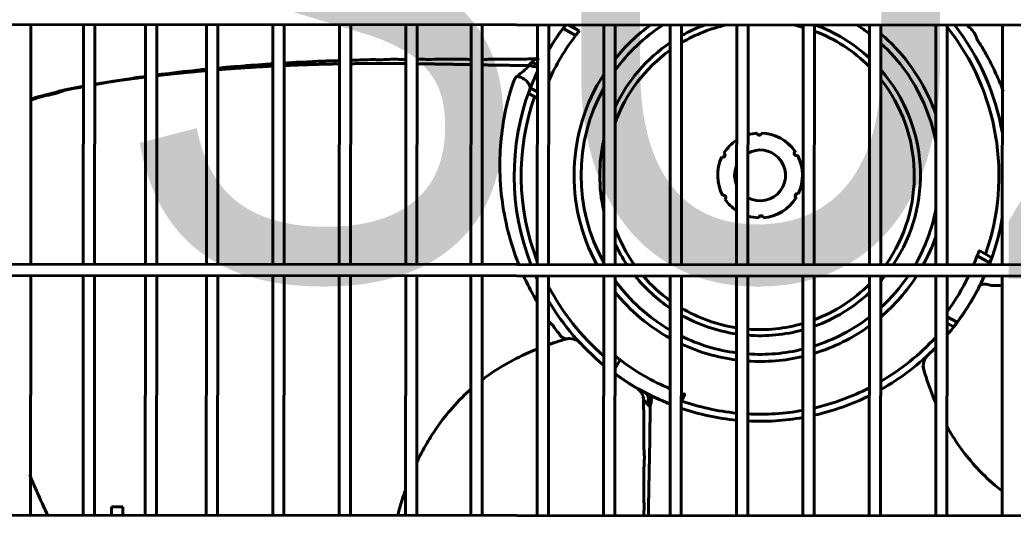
# Model space of a CAD drawing. Extents: x 58467 to 79089, y -33726 to -17391.
# Drawn here: x 72280.31 to 72315.45, y -20711.73 to -20694.13 of the extents above; entities that cross this region are included whole.
import ezdxf

# ---------------------------------------------------------------- set-up
doc = ezdxf.new("R2010")
doc.units = 0
doc.header["$LTSCALE"] = 100
doc.layers.add('+ENTE-ST-DOSEME USTU KONDDRENAJ', color=110, linetype='DOSEMEUSTUKONDENSDRENAJ_LINE', lineweight=40)
doc.layers.add('BA_text_material', color=12, linetype='Continuous')
doc.styles.add('text2', font='arial.ttf', dxfattribs={"width": 0.8})
doc.linetypes.add('DOSEMEUSTUKONDENSDRENAJ_LINE', pattern='A,300,-40,["CD",Standard,S=15,R=0,X=-35,Y=-7.5],0', length=340)

# ---------------------------------------------------------------- blocks, each defined once
blk = doc.blocks.new('4. KAT')
at = {"color": 3}
for p, q in [((54065.86, -33395.379, -3.339), (54184.223, -33395.451, -3.339)), ((54068.505, -33403.859, -3.339), (54068.51, -33395.38, -3.339)), ((54070.369, -33395.382, -3.339), (54070.364, -33403.86, -3.339)), ((54070.764, -33403.86, -3.339), (54070.769, -33395.382, -3.339)), ((54072.568, -33395.383, -3.339), (54072.563, -33403.861, -3.339)), ((54072.963, -33403.861, -3.339), (54072.968, -33395.384, -3.339)), ((54074.725, -33395.385, -3.339), (54074.72, -33403.862, -3.339)), ((54075.12, -33403.862, -3.339), (54075.125, -33395.385, -3.339)), ((54077.075, -33395.386, -3.339), (54077.069, -33403.864, -3.339)), ((54077.469, -33403.864, -3.339), (54077.475, -33395.386, -3.339)), ((54079.424, -33395.387, -3.339), (54079.419, -33403.865, -3.339)), ((54079.819, -33403.865, -3.339), (54079.824, -33395.388, -3.339)), ((54081.774, -33395.389, -3.339), (54081.769, -33403.867, -3.339)), ((54082.169, -33403.867, -3.339), (54082.174, -33395.389, -3.339)), ((54084.081, -33395.39, -3.339), (54084.075, -33403.868, -3.339)), ((54084.475, -33403.868, -3.339), (54084.48, -33395.391, -3.339)), ((54086.43, -33395.392, -3.339), (54086.425, -33403.869, -3.339)), ((54086.825, -33403.87, -3.339), (54086.83, -33395.392, -3.339)), ((54087.782, -33395.766, -3.339), (54087.339, -33395.522, -3.339)), ((54087.517, -33395.392, -3.339), (54087.906, -33395.606, -3.339)), ((54088.78, -33395.393, -3.339), (54088.775, -33403.871, -3.339)), ((54089.175, -33403.871, -3.339), (54089.18, -33395.393, -3.339)), ((54091.129, -33395.395, -3.339), (54091.124, -33403.872, -3.339)), ((54091.524, -33403.872, -3.339), (54091.529, -33395.395, -3.339)), ((54093.479, -33395.396, -3.339), (54093.474, -33403.874, -3.339)), ((54093.874, -33403.874, -3.339), (54093.879, -33395.396, -3.339)), ((54095.829, -33395.397, -3.339), (54095.824, -33403.875, -3.339)), ((54096.223, -33403.875, -3.339), (54096.229, -33395.398, -3.339)), ((54098.178, -33395.399, -3.339), (54098.173, -33403.877, -3.339)), ((54098.573, -33403.877, -3.339), (54098.578, -33395.399, -3.339)), ((54100.528, -33395.4, -3.339), (54100.523, -33403.878, -3.339)), ((54100.923, -33403.878, -3.339), (54100.928, -33395.401, -3.339)), ((54102.878, -33395.402, -3.339), (54102.872, -33403.879, -3.339)), ((54086.184, -33397.626, -3.339), (54086.429, -33397.76, -3.339)), ((54086.429, -33397.988, -3.339), (54086.114, -33397.815, -3.339)), ((54084.483, -33398.714, -3.339), (54084.478, -33398.713, -3.339)), ((54084.483, -33398.714, -3.339), (54084.478, -33398.713, -3.339)), ((54102.427, -33403.812, -3.339), (54101.984, -33403.569, -3.339)), ((54102.052, -33403.378, -3.339), (54102.497, -33403.622, -3.339)), ((54184.218, -33403.929, -3.339), (54065.855, -33403.857, -3.339)), ((54065.855, -33404.257, -3.339), (54184.217, -33404.329, -3.339)), ((54068.499, -33412.737, -3.339), (54068.504, -33404.258, -3.339)), ((54070.364, -33404.26, -3.339), (54070.358, -33412.738, -3.339)), ((54070.758, -33412.739, -3.339), (54070.763, -33404.26, -3.339)), ((54072.563, -33404.261, -3.339), (54072.558, -33412.74, -3.339)), ((54072.958, -33412.74, -3.339), (54072.963, -33404.261, -3.339)), ((54074.72, -33404.262, -3.339), (54074.714, -33412.741, -3.339)), ((54075.114, -33412.741, -3.339), (54075.12, -33404.262, -3.339)), ((54077.069, -33404.264, -3.339), (54077.064, -33412.742, -3.339)), ((54077.464, -33412.743, -3.339), (54077.469, -33404.264, -3.339)), ((54079.419, -33404.265, -3.339), (54079.414, -33412.744, -3.339)), ((54079.814, -33412.744, -3.339), (54079.819, -33404.265, -3.339)), ((54081.769, -33404.267, -3.339), (54081.763, -33412.745, -3.339)), ((54082.163, -33412.745, -3.339), (54082.168, -33404.267, -3.339)), ((54084.075, -33404.268, -3.339), (54084.07, -33412.747, -3.339)), ((54084.47, -33412.747, -3.339), (54084.475, -33404.268, -3.339)), ((54086.425, -33404.269, -3.339), (54086.42, -33412.748, -3.339)), ((54086.82, -33412.748, -3.339), (54086.825, -33404.27, -3.339)), ((54088.774, -33404.271, -3.339), (54088.769, -33412.749, -3.339)), ((54089.169, -33412.75, -3.339), (54089.174, -33404.271, -3.339)), ((54091.124, -33404.272, -3.339), (54091.119, -33412.751, -3.339)), ((54091.519, -33412.751, -3.339), (54091.524, -33404.272, -3.339)), ((54093.474, -33404.274, -3.339), (54093.469, -33412.752, -3.339)), ((54093.868, -33412.752, -3.339), (54093.874, -33404.274, -3.339)), ((54095.823, -33404.275, -3.339), (54095.818, -33412.754, -3.339)), ((54096.218, -33412.754, -3.339), (54096.223, -33404.275, -3.339)), ((54098.173, -33404.277, -3.339), (54098.168, -33412.755, -3.339)), ((54098.568, -33412.755, -3.339), (54098.573, -33404.277, -3.339)), ((54100.523, -33404.278, -3.339), (54100.517, -33412.757, -3.339)), ((54100.917, -33412.757, -3.339), (54100.923, -33404.278, -3.339)), ((54102.872, -33404.279, -3.339), (54102.867, -33412.758, -3.339)), ((54100.922, -33405.723, -3.339), (54101.272, -33405.915, -3.339)), ((54101.149, -33406.076, -3.339), (54100.922, -33405.951, -3.339)), ((54087.935, -33406.642, -3.339), (54087.924, -33406.63, -3.339)), ((54089.173, -33407.154, -3.339), (54089.193, -33407.118, -3.339)), ((54100.237, -33407.082, -3.339), (54100.217, -33407.1, -3.339)), ((54089.352, -33407.242, -3.339), (54089.172, -33407.57, -3.339)), ((54091.646, -33408.466, -3.339), (54091.521, -33408.693, -3.339)), ((54071.358, -33412.439, -3.339), (54071.358, -33412.739, -3.339)), ((54071.758, -33412.74, -3.339), (54071.758, -33412.44, -3.339)), ((54184.212, -33412.808, -3.339), (54065.849, -33412.736, -3.339))]:
    blk.add_line(p, q, dxfattribs=at)
at = {"color": 3, "extrusion": (0, 0, -1)}
for centre, radius, start, end in [((-54094.305, -33400.719, 3.339), 8.699, 30.7488, 37.7632), ((-54094.305, -33400.719, 3.339), 6.582, 38.8361, 53.9955), ((-54094.305, -33400.719, 3.339), 5.671, 60.6836, 69.8355), ((-54094.305, -33400.719, 3.339), 5.671, 110.2174, 133.0549), ((-54094.305, -33400.719, 3.339), 8.699, 142.3068, 170.1291), ((-54094.305, -33400.719, 3.339), 8.191, 24.1036, 37.2082), ((-54094.305, -33400.719, 3.339), 6.582, 130.4674, 135.0349), ((-54094.305, -33400.719, 3.339), 5.671, 25.2911, 55.9305), ((-54094.305, -33400.719, 3.339), 6.582, 135.0349, 160.9155), ((-54094.305, -33400.719, 3.339), 5.671, 138.8655, 213.8411), ((-54094.305, -33400.719, 3.339), 6.582, 331.3811, 32.8905), ((-54094.305, -33400.719, 3.339), 8.699, 338.763, 20.4706), ((-54094.305, -33400.719, 3.339), 5.671, 347.1649, 12.8937), ((-54094.305, -33400.719, 3.339), 1.5, 31.5485, 56.4533), ((-54094.305, -33400.719, 3.339), 1.5, 31.65, 56.4538), ((-54094.305, -33400.719, 3.339), 1.5, 73.3885, 85.9198), ((-54094.305, -33400.719, 3.339), 1.5, 73.3885, 85.82), ((-54094.274, -33399.219, 3.339), 0.075, 180.2174, 357.3523), ((-54094.305, -33400.719, 3.339), 1.5, 91.5498, 145.82), ((-54094.305, -33400.719, 3.339), 1.5, 91.65, 145.9198), ((-54094.305, -33400.719, 3.339), 1.5, 331.5498, 25.8212), ((-54094.305, -33400.719, 3.339), 1.5, 331.65, 25.9198), ((-54092.991, -33399.997, 3.339), 0.075, 120.2174, 297.3523), ((-54095.588, -33399.942, 3.339), 0.075, 240.2174, 57.3523), ((-54094.305, -33400.719, 3.339), 1.5, 151.5498, 205.82), ((-54094.305, -33400.719, 3.339), 1.5, 151.65, 205.9198), ((-54093.023, -33401.496, 3.339), 0.075, 60.2174, 237.3523), ((-54094.305, -33400.719, 3.339), 1.5, 303.6166, 325.9198), ((-54094.305, -33400.719, 3.339), 1.5, 303.6167, 325.82), ((-54094.305, -33400.719, 3.339), 1.5, 211.65, 265.9198), ((-54094.305, -33400.719, 3.339), 1.5, 211.5498, 265.82), ((-54095.62, -33401.441, 3.339), 0.075, 300.2174, 117.3523), ((-54094.305, -33400.719, 3.339), 1.5, 271.65, 286.6819), ((-54094.305, -33400.719, 3.339), 1.5, 271.5498, 286.6818), ((-54094.337, -33402.218, 3.339), 0.075, 0.2174, 177.3523), ((-54094.305, -33400.719, 3.339), 8.699, 189.9399, 200.4706), ((-54094.305, -33400.719, 3.339), 6.582, 199.143, 208.683), ((-54094.305, -33400.719, 3.339), 5.671, 326.223, 334.7674), ((-54094.305, -33400.719, 3.339), 8.191, 200.3616, 202.6972), ((-54094.305, -33400.719, 3.339), 8.699, 334.9544, 335.9075), ((-54094.305, -33400.719, 3.339), 5.671, 304.128, 321.2055), ((-54094.305, -33400.719, 3.339), 6.582, 212.7274, 229.5912), ((-54094.305, -33400.719, 3.339), 5.671, 218.8586, 221.193), ((-54094.305, -33400.719, 3.339), 8.191, 205.7646, 216.119), ((-54094.305, -33400.719, 3.339), 6.582, 298.9136, 321.2224), ((-54094.305, -33400.719, 3.339), 5.671, 227.0036, 250.2461), ((-54094.305, -33400.719, 3.339), 8.699, 207.7046, 220.4867), ((-54094.305, -33400.719, 3.339), 8.699, 309.5, 329.3225), ((-54094.305, -33400.719, 3.339), 5.671, 278.4443, 299.3749), ((-54094.305, -33400.719, 3.339), 6.582, 234.0236, 253.0699), ((-54094.305, -33400.719, 3.339), 5.671, 254.4874, 274.3774), ((-54094.305, -33400.719, 3.339), 6.582, 277.2743, 295.0099), ((-54094.305, -33400.719, 3.339), 8.699, 224.3935, 240.6403), ((-54094.305, -33400.719, 3.339), 6.582, 256.6811, 273.7755), ((-54094.305, -33400.719, 3.339), 8.191, 292.8743, 307.2082), ((-54094.305, -33400.719, 3.339), 8.699, 297.7046, 306.1661), ((-54094.305, -33400.719, 3.339), 8.699, 243.6211, 257.2827), ((-54094.305, -33400.719, 3.339), 8.699, 275.5067, 288.6678), ((-54094.305, -33400.719, 3.339), 8.699, 259.97, 272.8647)]:
    blk.add_arc(centre, radius, start, end, dxfattribs=at)
at = {"color": 3}
for radius, start, end in [(8.691, 143.28, 149.3367), (8.449, 140.9126, 141.6783), (6.332, 122.7589, 144.0551), (5.455, 102.5933, 120.5933), (5.455, 73.782, 77.3314), (5.455, 44.9651, 69.3551), (6.332, 52.2945, 57.1658), (8.449, 340.7519, 38.3852), (5.455, 125.6107, 160.0582), (6.332, 44.9651, 47.5639), (6.332, 10.7989, 44.9651), (8.691, 154.9918, 159.1503), (5.455, 324.6176, 38.4514), (6.332, 150.7882, 209.142), (8.449, 160.7519, 201.1356), (0.9, 44.9651, 118.4781), (0.9, 241.4519, 44.9651), (0.9, 157.167, 202.7632), (6.332, 330.0739, 349.1314), (5.455, 199.872, 215.3182), (5.455, 220.6507, 234.3195), (6.332, 312.3664, 325.8045), (8.691, 323.28, 335.8148), (8.449, 207.6919, 229.0906), (6.332, 215.8751, 239.832), (5.455, 290.5751, 315.1564), (5.455, 239.337, 261.2182), (6.332, 287.6164, 307.6357), (5.455, 265.4482, 286.1482), (6.332, 243.9326, 262.4389), (8.449, 300.3195, 317.3673), (6.332, 266.0782, 283.8589), (8.691, 233.7985, 248.508), (8.449, 283.101, 297.2242), (8.449, 250.7519, 264.331), (8.449, 267.0506, 280.3304)]:
    blk.add_arc((54094.305, -33400.719, -3.339), radius, start, end, dxfattribs=at)
at = {"color": 3, "extrusion": (-5.02823e-06, 5.39341e-06, 1)}
blk.add_arc((54087.578, -33406.992, -3.793), 0.5, 43.0528, 106.4328, dxfattribs=at)
at = {"color": 3, "extrusion": (-5.90122e-06, -5.50166e-06, 1)}
blk.add_arc((54100.579, -33407.446, -3.476), 0.5, 133.0528, 196.4386, dxfattribs=at)
at = {"color": 3}
for centre, major_axis, ratio, start_param, end_param in [((54086.161, -33396.442, -3.339), (-0.443, 0.232), 0.512974, 1.938544, 2.458256), ((54085.688, -33397.502, -3.339), (0.468, -0.175), 0.588101, 0, 1.726902), ((54102.923, -33403.936, -3.339), (-0.468, 0.175), 0.588101, 0, 0.392495), ((54090.029, -33408.863, -3.339), (-0.232, -0.443), 0.512974, 1.938544, 3.141593)]:
    blk.add_ellipse(centre, major_axis=major_axis, ratio=ratio, start_param=start_param, end_param=end_param, dxfattribs=at)
for points, knots in [([(54087.339, -33395.522, -3.339), (54087.353, -33395.504, -3.339), (54087.367, -33395.486, -3.339), (54087.393, -33395.451, -3.339), (54087.405, -33395.435, -3.339), (54087.425, -33395.41, -3.339), (54087.433, -33395.399, -3.339), (54087.439, -33395.391, -3.339)], [0, 0, 0, 0, 0.355398, 0.355398, 0.710856, 0.710856, 1, 1, 1, 1]), ([(54087.907, -33395.606, -3.339), (54087.906, -33395.606, -3.339), (54087.904, -33395.609, -3.339), (54087.895, -33395.621, -3.339), (54087.888, -33395.629, -3.339), (54087.871, -33395.651, -3.339), (54087.86, -33395.664, -3.339), (54087.837, -33395.694, -3.339), (54087.824, -33395.711, -3.339), (54087.801, -33395.741, -3.339), (54087.792, -33395.753, -3.339), (54087.782, -33395.766, -3.339)], [0, 0, 0, 0, 0.211356, 0.211356, 0.422617, 0.422617, 0.635365, 0.635365, 0.851032, 0.851032, 1, 1, 1, 1]), ([(54101.631, -33395.407, -3.339), (54101.651, -33395.432, -3.339), (54101.676, -33395.454, -3.339), (54101.761, -33395.525, -3.339), (54101.814, -33395.58, -3.339), (54101.899, -33395.703, -3.339), (54101.931, -33395.771, -3.339), (54101.983, -33395.902, -3.339), (54102.014, -33395.959, -3.339), (54102.083, -33396.069, -3.339), (54102.122, -33396.123, -3.339), (54102.225, -33396.294, -3.339), (54102.288, -33396.408, -3.339), (54102.475, -33396.749, -3.339), (54102.587, -33396.98, -3.339), (54102.768, -33397.386, -3.339), (54102.84, -33397.563, -3.339), (54102.906, -33397.74, -3.339)], [0, 0, 0, 0, 0.035525, 0.035525, 0.109228, 0.109228, 0.18293, 0.18293, 0.256633, 0.256633, 0.330336, 0.330336, 0.477742, 0.477742, 0.772553, 0.772553, 1, 1, 1, 1]), ([(54079.423, -33396.655, -3.339), (54079.411, -33396.656, -3.339), (54079.303, -33396.664, -3.339), (54079.137, -33396.668, -3.339), (54078.916, -33396.67, -3.339), (54078.677, -33396.679, -3.339), (54078.424, -33396.699, -3.339), (54078.209, -33396.71, -3.339), (54078.037, -33396.712, -3.339), (54077.879, -33396.716, -3.339), (54077.695, -33396.736, -3.339), (54077.548, -33396.743, -3.339), (54077.474, -33396.746, -3.339)], [0, 0, 0, 0, 0.018343, 0.157453, 0.238031, 0.324289, 0.506652, 0.672833, 0.73751, 0.790122, 0.895489, 1, 1, 1, 1]), ([(54081.768, -33396.611, -3.339), (54081.745, -33396.611, -3.339), (54081.62, -33396.614, -3.339), (54081.484, -33396.612, -3.339), (54081.322, -33396.609, -3.339), (54081.239, -33396.61, -3.339), (54081.086, -33396.619, -3.339), (54080.908, -33396.627, -3.339), (54080.69, -33396.623, -3.339), (54080.438, -33396.621, -3.339), (54080.151, -33396.636, -3.339), (54079.949, -33396.644, -3.339), (54079.836, -33396.645, -3.339), (54079.825, -33396.645, -3.339)], [0, 0, 0, 0, 0.038603, 0.211293, 0.242009, 0.269654, 0.324997, 0.458672, 0.537504, 0.623223, 0.806489, 0.981461, 1, 1, 1, 1]), ([(54084.08, -33396.615, -3.339), (54083.991, -33396.611, -3.339), (54083.706, -33396.6, -3.339), (54083.402, -33396.61, -3.339), (54083.156, -33396.605, -3.339), (54083.03, -33396.602, -3.339), (54082.848, -33396.604, -3.339), (54082.652, -33396.621, -3.339), (54082.385, -33396.608, -3.339), (54082.238, -33396.604, -3.339), (54082.172, -33396.604, -3.339)], [0, 0, 0, 0, 0.131646, 0.410876, 0.520141, 0.562705, 0.601468, 0.78581, 0.899724, 1, 1, 1, 1]), ([(54086.487, -33396.588, -3.339), (54086.291, -33396.594, -3.339), (54085.895, -33396.605, -3.339), (54085.473, -33396.608, -3.339), (54085.187, -33396.609, -3.339), (54085.065, -33396.608, -3.339), (54084.933, -33396.61, -3.339), (54084.825, -33396.607, -3.339), (54084.724, -33396.608, -3.339), (54084.608, -33396.613, -3.339), (54084.53, -33396.618, -3.339), (54084.478, -33396.621, -3.339)], [0, 0, 0, 0, 0.286213, 0.579725, 0.615099, 0.700692, 0.766378, 0.829652, 0.869632, 0.911891, 1, 1, 1, 1]), ([(54086.209, -33396.738, -3.339), (54086.261, -33396.691, -3.339), (54086.312, -33396.647, -3.339), (54086.368, -33396.604, -3.339), (54086.378, -33396.594, -3.339), (54086.375, -33396.592, -3.339)], [0, 0, 0, 0, 0.677972, 0.677972, 1, 1, 1, 1]), ([(54074.726, -33397.01, -3.339), (54074.709, -33397.012, -3.339), (54074.63, -33397.019, -3.339), (54074.519, -33397.028, -3.339), (54074.362, -33397.042, -3.339), (54074.22, -33397.056, -3.339), (54074.062, -33397.071, -3.339), (54073.918, -33397.085, -3.339), (54073.776, -33397.099, -3.339), (54073.621, -33397.115, -3.339), (54073.482, -33397.13, -3.339), (54073.33, -33397.146, -3.339), (54073.193, -33397.162, -3.339), (54073.062, -33397.176, -3.339), (54072.992, -33397.185, -3.339), (54072.967, -33397.187, -3.339)], [0, 0, 0, 0, 0.028017, 0.134196, 0.187285, 0.293464, 0.373098, 0.452732, 0.532366, 0.612, 0.718179, 0.771268, 0.877447, 0.957081, 1, 1, 1, 1]), ([(54074.726, -33396.961, -3.339), (54074.71, -33396.962, -3.339), (54074.658, -33396.966, -3.339), (54074.515, -33396.979, -3.339), (54074.298, -33397.015, -3.339), (54074.042, -33397.034, -3.339), (54073.815, -33397.057, -3.339), (54073.586, -33397.087, -3.339), (54073.357, -33397.12, -3.339), (54073.14, -33397.141, -3.339), (54072.999, -33397.158, -3.339), (54072.968, -33397.162, -3.339)], [0, 0, 0, 0, 0.026625, 0.086224, 0.216151, 0.379674, 0.473035, 0.573734, 0.780901, 0.950937, 1, 1, 1, 1]), ([(54077.074, -33396.766, -3.339), (54077.073, -33396.766, -3.339), (54076.957, -33396.775, -3.339), (54076.759, -33396.795, -3.339), (54076.546, -33396.81, -3.339), (54076.372, -33396.817, -3.339), (54076.209, -33396.825, -3.339), (54075.998, -33396.853, -3.339), (54075.766, -33396.868, -3.339), (54075.548, -33396.881, -3.339), (54075.338, -33396.901, -3.339), (54075.204, -33396.917, -3.339), (54075.121, -33396.927, -3.339)], [0, 0, 0, 0, 0.001003, 0.175577, 0.336729, 0.400183, 0.452324, 0.558124, 0.692378, 0.769859, 0.852982, 1, 1, 1, 1]), ([(54077.063, -33396.852, -3.339), (54077.04, -33396.853, -3.339), (54076.951, -33396.858, -3.339), (54076.831, -33396.864, -3.339), (54076.669, -33396.873, -3.339), (54076.524, -33396.881, -3.339), (54076.362, -33396.891, -3.339), (54076.202, -33396.901, -3.339), (54076.056, -33396.91, -3.339), (54075.894, -33396.921, -3.339), (54075.747, -33396.931, -3.339), (54075.583, -33396.942, -3.339), (54075.436, -33396.953, -3.339), (54075.292, -33396.964, -3.339), (54075.19, -33396.972, -3.339), (54075.136, -33396.976, -3.339), (54075.13, -33396.977, -3.339)], [0, 0, 0, 0, 0.035053, 0.135553, 0.185802, 0.286301, 0.361675, 0.43705, 0.537549, 0.587798, 0.688297, 0.763672, 0.839046, 0.91442, 0.989795, 1, 1, 1, 1]), ([(54079.421, -33396.773, -3.339), (54079.375, -33396.773, -3.339), (54079.296, -33396.775, -3.339), (54079.15, -33396.778, -3.339), (54079.015, -33396.781, -3.339), (54078.845, -33396.785, -3.339), (54078.694, -33396.789, -3.339), (54078.528, -33396.794, -3.339), (54078.381, -33396.798, -3.339), (54078.233, -33396.803, -3.339), (54078.07, -33396.809, -3.339), (54077.922, -33396.814, -3.339), (54077.758, -33396.821, -3.339), (54077.62, -33396.826, -3.339), (54077.514, -33396.831, -3.339), (54077.474, -33396.833, -3.339)], [0, 0, 0, 0, 0.070528, 0.121604, 0.223755, 0.274831, 0.376982, 0.453596, 0.530209, 0.606823, 0.683436, 0.785588, 0.836663, 0.938815, 1, 1, 1, 1]), ([(54081.776, -33396.763, -3.339), (54081.769, -33396.763, -3.339), (54081.73, -33396.763, -3.339), (54081.643, -33396.762, -3.339), (54081.513, -33396.761, -3.339), (54081.367, -33396.76, -3.339), (54081.221, -33396.76, -3.339), (54081.074, -33396.759, -3.339), (54080.926, -33396.759, -3.339), (54080.793, -33396.76, -3.339), (54080.641, -33396.76, -3.339), (54080.506, -33396.76, -3.339), (54080.338, -33396.761, -3.339), (54080.205, -33396.762, -3.339), (54080.041, -33396.764, -3.339), (54079.925, -33396.765, -3.339), (54079.843, -33396.766, -3.339), (54079.826, -33396.766, -3.339)], [0, 0, 0, 0, 0.010487, 0.061193, 0.137252, 0.213312, 0.289371, 0.365431, 0.44149, 0.517549, 0.568256, 0.669668, 0.720374, 0.821787, 0.872493, 0.973906, 1, 1, 1, 1]), ([(54084.081, -33396.801, -3.339), (54084.056, -33396.8, -3.339), (54083.984, -33396.799, -3.339), (54083.879, -33396.797, -3.339), (54083.754, -33396.794, -3.339), (54083.628, -33396.792, -3.339), (54083.503, -33396.789, -3.339), (54083.378, -33396.787, -3.339), (54083.254, -33396.785, -3.339), (54083.128, -33396.782, -3.339), (54083.004, -33396.78, -3.339), (54082.878, -33396.778, -3.339), (54082.751, -33396.776, -3.339), (54082.608, -33396.773, -3.339), (54082.479, -33396.771, -3.339), (54082.331, -33396.769, -3.339), (54082.239, -33396.768, -3.339), (54082.181, -33396.767, -3.339), (54082.172, -33396.767, -3.339)], [0, 0, 0, 0, 0.040051, 0.114821, 0.164667, 0.239437, 0.314206, 0.364053, 0.438822, 0.513592, 0.563438, 0.638207, 0.712977, 0.762823, 0.862516, 0.912362, 0.987132, 1, 1, 1, 1]), ([(54086.12, -33396.825, -3.339), (54086.104, -33396.825, -3.339), (54086.063, -33396.825, -3.339), (54085.978, -33396.826, -3.339), (54085.886, -33396.826, -3.339), (54085.792, -33396.825, -3.339), (54085.709, -33396.826, -3.339), (54085.627, -33396.825, -3.339), (54085.531, -33396.824, -3.339), (54085.431, -33396.824, -3.339), (54085.32, -33396.822, -3.339), (54085.221, -33396.821, -3.339), (54085.114, -33396.82, -3.339), (54085.015, -33396.818, -3.339), (54084.914, -33396.816, -3.339), (54084.798, -33396.815, -3.339), (54084.696, -33396.813, -3.339), (54084.585, -33396.811, -3.339), (54084.516, -33396.809, -3.339), (54084.476, -33396.809, -3.339)], [0, 0, 0, 0, 0.032149, 0.083522, 0.160582, 0.211955, 0.263329, 0.314702, 0.366075, 0.443135, 0.494509, 0.571569, 0.622942, 0.674316, 0.751376, 0.802749, 0.879809, 0.931182, 1, 1, 1, 1]), ([(54085.716, -33397.203, -3.339), (54085.778, -33397.144, -3.339), (54085.862, -33397.094, -3.339), (54086.008, -33396.969, -3.339), (54086.068, -33396.893, -3.339), (54086.133, -33396.827, -3.339)], [0, 0, 0, 0, 0.5, 0.5, 1, 1, 1, 1]), ([(54086.12, -33396.825, -3.339), (54086.12, -33396.825, -3.339), (54086.12, -33396.825, -3.339), (54086.149, -33396.794, -3.339), (54086.179, -33396.765, -3.339), (54086.209, -33396.738, -3.339)], [0, 0, 0, 0, 0.000046, 0.000046, 1, 1, 1, 1]), ([(54086.133, -33396.827, -3.339), (54086.224, -33396.856, -3.339), (54086.31, -33396.872, -3.339), (54086.398, -33396.872, -3.339), (54086.416, -33396.871, -3.339), (54086.432, -33396.869, -3.339)], [0, 0, 0, 0, 0.78393, 0.78393, 1, 1, 1, 1]), ([(54072.568, -33397.223, -3.339), (54072.555, -33397.225, -3.339), (54072.485, -33397.234, -3.339), (54072.351, -33397.248, -3.339), (54072.101, -33397.28, -3.339), (54071.837, -33397.327, -3.339), (54071.614, -33397.361, -3.339), (54071.429, -33397.387, -3.339), (54071.261, -33397.413, -3.339), (54071.059, -33397.461, -3.339), (54070.883, -33397.489, -3.339), (54070.779, -33397.505, -3.339), (54070.768, -33397.506, -3.339)], [0, 0, 0, 0, 0.0204, 0.107202, 0.200873, 0.403072, 0.589254, 0.661717, 0.721758, 0.842147, 0.982778, 1, 1, 1, 1]), ([(54072.569, -33397.235, -3.339), (54072.529, -33397.24, -3.339), (54072.444, -33397.251, -3.339), (54072.313, -33397.268, -3.339), (54072.176, -33397.286, -3.339), (54072.041, -33397.304, -3.339), (54071.893, -33397.324, -3.339), (54071.761, -33397.343, -3.339), (54071.616, -33397.363, -3.339), (54071.5, -33397.38, -3.339), (54071.355, -33397.402, -3.339), (54071.225, -33397.422, -3.339), (54071.082, -33397.445, -3.339), (54070.953, -33397.465, -3.339), (54070.848, -33397.482, -3.339), (54070.787, -33397.493, -3.339), (54070.768, -33397.496, -3.339)], [0, 0, 0, 0, 0.063846, 0.137211, 0.210576, 0.283941, 0.357305, 0.455125, 0.504035, 0.601855, 0.650765, 0.748585, 0.821949, 0.895314, 0.968679, 1, 1, 1, 1]), ([(54085.771, -33403.869, -3.339), (54085.455, -33403.071, -3.339), (54085.264, -33402.278, -3.339), (54085.063, -33400.661, -3.339), (54085.087, -33399.85, -3.339), (54085.229, -33398.762, -3.339), (54085.294, -33398.422, -3.339), (54085.414, -33397.946, -3.339), (54085.457, -33397.794, -3.339), (54085.525, -33397.575, -3.339), (54085.551, -33397.502, -3.339), (54085.581, -33397.399, -3.339), (54085.594, -33397.367, -3.339), (54085.638, -33397.292, -3.339), (54085.669, -33397.248, -3.339), (54085.716, -33397.203, -3.339)], [0, 0, 0, 0, 0.302954, 0.302954, 0.651477, 0.651477, 0.825738, 0.825738, 0.912869, 0.912869, 0.956435, 0.956435, 0.978217, 0.978217, 1, 1, 1, 1]), ([(54086.429, -33397.042, -3.339), (54086.408, -33397.088, -3.339), (54086.387, -33397.134, -3.339), (54086.328, -33397.267, -3.339), (54086.29, -33397.353, -3.339), (54086.219, -33397.518, -3.339), (54086.186, -33397.598, -3.339), (54086.156, -33397.677, -3.339)], [0, 0, 0, 0, 0.218967, 0.218967, 0.624953, 0.624953, 1, 1, 1, 1]), ([(54070.361, -33397.567, -3.339), (54070.358, -33397.568, -3.339), (54070.3, -33397.578, -3.339), (54070.215, -33397.594, -3.339), (54070.078, -33397.62, -3.339), (54069.969, -33397.641, -3.339), (54069.834, -33397.668, -3.339), (54069.726, -33397.69, -3.339), (54069.606, -33397.716, -3.339), (54069.499, -33397.739, -3.339), (54069.471, -33397.765, -3.339), (54069.352, -33397.793, -3.339), (54069.247, -33397.818, -3.339), (54069.142, -33397.843, -3.339), (54069.038, -33397.87, -3.339), (54068.935, -33397.897, -3.339), (54068.833, -33397.924, -3.339), (54068.733, -33397.952, -3.339), (54068.634, -33397.98, -3.339), (54068.561, -33398.002, -3.339), (54068.522, -33398.014, -3.339), (54068.508, -33398.018, -3.339)], [0, 0, 0, 0, 0.003473, 0.084564, 0.125109, 0.2062, 0.246746, 0.327836, 0.368382, 0.4292, 0.490018, 0.550836, 0.611654, 0.6522, 0.713018, 0.773836, 0.814381, 0.875199, 0.936017, 0.976563, 1, 1, 1, 1]), ([(54070.363, -33397.577, -3.339), (54070.319, -33397.586, -3.339), (54070.125, -33397.627, -3.339), (54069.93, -33397.663, -3.339), (54069.58, -33397.74, -3.339), (54069.466, -33397.804, -3.339), (54069.229, -33397.855, -3.339), (54069.049, -33397.894, -3.339), (54068.867, -33397.941, -3.339), (54068.72, -33397.984, -3.339), (54068.625, -33398.012, -3.339), (54068.563, -33398.031, -3.339), (54068.529, -33398.042, -3.339), (54068.51, -33398.048, -3.339)], [0, 0, 0, 0, 0.069935, 0.324368, 0.375737, 0.555953, 0.632284, 0.714834, 0.803633, 0.897292, 0.950384, 0.973119, 1, 1, 1, 1]), ([(54086.114, -33397.815, -3.339), (54086.114, -33397.815, -3.339), (54086.115, -33397.812, -3.339), (54086.12, -33397.798, -3.339), (54086.124, -33397.787, -3.339), (54086.133, -33397.761, -3.339), (54086.139, -33397.745, -3.339), (54086.152, -33397.71, -3.339), (54086.159, -33397.69, -3.339), (54086.172, -33397.655, -3.339), (54086.178, -33397.64, -3.339), (54086.184, -33397.626, -3.339)], [0, 0, 0, 0, 0.211758, 0.211758, 0.423432, 0.423432, 0.636431, 0.636431, 0.852021, 0.852021, 1, 1, 1, 1]), ([(54092.954, -33400.065, -3.339), (54092.97, -33400.074, -3.339), (54093.014, -33400.079, -3.339), (54093.054, -33400.045, -3.339), (54093.066, -33400.008, -3.339), (54093.064, -33399.978, -3.339), (54093.049, -33399.951, -3.339), (54093.034, -33399.938, -3.339), (54093.026, -33399.933, -3.339)], [0, 0, 0, 0, 0.25, 0.5, 0.625, 0.75, 0.875, 1, 1, 1, 1]), ([(54093.063, -33401.562, -3.339), (54093.079, -33401.553, -3.339), (54093.105, -33401.517, -3.339), (54093.096, -33401.466, -3.339), (54093.07, -33401.437, -3.339), (54093.043, -33401.424, -3.339), (54093.012, -33401.423, -3.339), (54092.993, -33401.429, -3.339), (54092.985, -33401.434, -3.339)], [0, 0, 0, 0, 0.25, 0.5, 0.625, 0.75, 0.875, 1, 1, 1, 1]), ([(54094.415, -33402.217, -3.339), (54094.414, -33402.198, -3.339), (54094.396, -33402.157, -3.339), (54094.348, -33402.139, -3.339), (54094.309, -33402.148, -3.339), (54094.285, -33402.165, -3.339), (54094.268, -33402.191, -3.339), (54094.265, -33402.211, -3.339), (54094.265, -33402.22, -3.339)], [0, 0, 0, 0, 0.25, 0.5, 0.625, 0.75, 0.875, 1, 1, 1, 1]), ([(54101.984, -33403.569, -3.339), (54101.992, -33403.547, -3.339), (54102, -33403.526, -3.339), (54102.015, -33403.485, -3.339), (54102.022, -33403.466, -3.339), (54102.034, -33403.432, -3.339), (54102.039, -33403.417, -3.339), (54102.047, -33403.395, -3.339), (54102.049, -33403.387, -3.339), (54102.052, -33403.379, -3.339), (54102.052, -33403.378, -3.339), (54102.052, -33403.378, -3.339)], [0, 0, 0, 0, 0.21816, 0.21816, 0.436362, 0.436362, 0.653817, 0.653817, 0.868707, 0.868707, 1, 1, 1, 1]), ([(54102.497, -33403.622, -3.339), (54102.497, -33403.622, -3.339), (54102.496, -33403.626, -3.339), (54102.491, -33403.64, -3.339), (54102.487, -33403.65, -3.339), (54102.478, -33403.676, -3.339), (54102.472, -33403.692, -3.339), (54102.459, -33403.728, -3.339), (54102.451, -33403.748, -3.339), (54102.438, -33403.783, -3.339), (54102.433, -33403.798, -3.339), (54102.427, -33403.812, -3.339)], [0, 0, 0, 0, 0.211758, 0.211758, 0.423432, 0.423432, 0.636431, 0.636431, 0.852021, 0.852021, 1, 1, 1, 1]), ([(54086.411, -33405.185, -3.339), (54086.359, -33405.095, -3.339), (54086.31, -33405.006, -3.339), (54086.143, -33404.702, -3.339), (54086.037, -33404.486, -3.339), (54085.94, -33404.27, -3.339)], [0, 0, 0, 0, 0.29522, 0.29522, 1, 1, 1, 1]), ([(54102.084, -33404.609, -3.339), (54102.093, -33404.589, -3.339), (54102.103, -33404.568, -3.339), (54102.154, -33404.459, -3.339), (54102.194, -33404.369, -3.339), (54102.234, -33404.28, -3.339)], [0, 0, 0, 0, 0.187509, 0.187509, 1, 1, 1, 1]), ([(54102.478, -33404.61, -3.339), (54102.387, -33404.581, -3.339), (54102.301, -33404.566, -3.339), (54102.162, -33404.565, -3.339), (54102.11, -33404.581, -3.339), (54102.084, -33404.609, -3.339)], [0, 0, 0, 0, 0.5, 0.5, 1, 1, 1, 1]), ([(54102.491, -33404.613, -3.339), (54102.507, -33404.613, -3.339), (54102.548, -33404.613, -3.339), (54102.633, -33404.612, -3.339), (54102.725, -33404.612, -3.339), (54102.809, -33404.612, -3.339), (54102.854, -33404.612, -3.339), (54102.872, -33404.612, -3.339)], [0, 0, 0, 0, 0.131384, 0.341336, 0.656263, 0.866214, 1, 1, 1, 1]), ([(54087.443, -33406.506, -3.339), (54087.442, -33406.504, -3.339), (54087.439, -33406.5, -3.339), (54087.419, -33406.493, -3.339), (54087.403, -33406.488, -3.339), (54087.353, -33406.474, -3.339), (54087.318, -33406.461, -3.339), (54087.258, -33406.418, -3.339), (54087.243, -33406.386, -3.339), (54087.206, -33406.329, -3.339), (54087.185, -33406.303, -3.339), (54087.116, -33406.227, -3.339), (54087.075, -33406.172, -3.339), (54087.018, -33406.089, -3.339), (54087.002, -33406.06, -3.339), (54086.962, -33406.007, -3.339), (54086.936, -33405.984, -3.339), (54086.879, -33405.937, -3.339), (54086.851, -33405.911, -3.339), (54086.825, -33405.884, -3.339)], [0, 0, 0, 0, 0.041274, 0.041274, 0.097669, 0.097669, 0.210461, 0.210461, 0.323252, 0.323252, 0.436043, 0.436043, 0.661626, 0.661626, 0.774417, 0.774417, 0.887208, 0.887208, 1, 1, 1, 1]), ([(54101.272, -33405.915, -3.339), (54101.258, -33405.934, -3.339), (54101.244, -33405.952, -3.339), (54101.218, -33405.986, -3.339), (54101.206, -33406.003, -3.339), (54101.184, -33406.031, -3.339), (54101.175, -33406.043, -3.339), (54101.16, -33406.062, -3.339), (54101.155, -33406.069, -3.339), (54101.15, -33406.075, -3.339), (54101.149, -33406.076, -3.339), (54101.149, -33406.076, -3.339)], [0, 0, 0, 0, 0.217793, 0.217793, 0.435623, 0.435623, 0.652794, 0.652794, 0.867695, 0.867695, 1, 1, 1, 1]), ([(54084.465, -33407.957, -3.339), (54084.551, -33407.891, -3.339), (54084.903, -33407.632, -3.339), (54085.544, -33407.242, -3.339), (54086.131, -33406.977, -3.339), (54086.421, -33406.861, -3.339)], [0, 0, 0, 0, 0.146134, 0.586198, 1, 1, 1, 1]), ([(54089.193, -33407.118, -3.339), (54089.193, -33407.118, -3.339), (54089.196, -33407.12, -3.339), (54089.207, -33407.129, -3.339), (54089.216, -33407.136, -3.339), (54089.238, -33407.153, -3.339), (54089.251, -33407.164, -3.339), (54089.281, -33407.187, -3.339), (54089.298, -33407.2, -3.339), (54089.327, -33407.223, -3.339), (54089.34, -33407.233, -3.339), (54089.352, -33407.242, -3.339)], [0, 0, 0, 0, 0.211356, 0.211356, 0.422617, 0.422617, 0.635365, 0.635365, 0.851032, 0.851032, 1, 1, 1, 1]), ([(54100.51, -33408.756, -3.339), (54100.473, -33408.669, -3.339), (54100.303, -33408.247, -3.339), (54100.159, -33407.815, -3.339), (54100.063, -33407.465, -3.339)], [0, 0, 0, 0, 0.208433, 1, 1, 1, 1]), ([(54082.149, -33410.899, -3.339), (54082.264, -33410.654, -3.339), (54082.485, -33410.234, -3.339), (54082.882, -33409.61, -3.339), (54083.368, -33408.972, -3.339), (54083.797, -33408.528, -3.339), (54084.059, -33408.293, -3.339), (54084.071, -33408.283, -3.339)], [0, 0, 0, 0, 0.250799, 0.438254, 0.680606, 0.985878, 1, 1, 1, 1]), ([(54089.978, -33408.275, -3.339), (54090.015, -33408.3, -3.339), (54090.085, -33408.362, -3.339), (54090.154, -33408.495, -3.339), (54090.188, -33408.603, -3.339), (54090.18, -33408.659, -3.339), (54090.18, -33408.661, -3.339)], [0, 0, 0, 0, 0.282713, 0.623797, 0.98945, 1, 1, 1, 1]), ([(54090.174, -33408.538, -3.339), (54090.181, -33408.733, -3.339), (54090.192, -33409.13, -3.339), (54090.195, -33409.551, -3.339), (54090.196, -33409.837, -3.339), (54090.195, -33409.96, -3.339), (54090.196, -33410.091, -3.339), (54090.194, -33410.2, -3.339), (54090.194, -33410.301, -3.339), (54090.201, -33410.463, -3.339), (54090.218, -33410.647, -3.339), (54090.202, -33410.927, -3.339), (54090.186, -33411.313, -3.339), (54090.197, -33411.622, -3.339), (54090.192, -33411.868, -3.339), (54090.188, -33411.994, -3.339), (54090.19, -33412.176, -3.339), (54090.208, -33412.372, -3.339), (54090.196, -33412.606, -3.339), (54090.193, -33412.718, -3.339), (54090.192, -33412.752, -3.339)], [0, 0, 0, 0, 0.133514, 0.270433, 0.286934, 0.326862, 0.357504, 0.38702, 0.40567, 0.425383, 0.498549, 0.559198, 0.624297, 0.752478, 0.802637, 0.822176, 0.83997, 0.924593, 0.976886, 1, 1, 1, 1]), ([(54090.414, -33408.891, -3.339), (54090.443, -33408.8, -3.339), (54090.458, -33408.715, -3.339), (54090.459, -33408.576, -3.339), (54090.443, -33408.523, -3.339), (54090.415, -33408.497, -3.339)], [0, 0, 0, 0, 0.5, 0.5, 1, 1, 1, 1]), ([(54090.415, -33408.497, -3.339), (54090.436, -33408.507, -3.339), (54090.456, -33408.517, -3.339), (54090.572, -33408.571, -3.339), (54090.67, -33408.614, -3.339), (54090.853, -33408.696, -3.339), (54090.939, -33408.734, -3.339), (54091.057, -33408.785, -3.339), (54091.089, -33408.799, -3.339), (54091.121, -33408.812, -3.339)], [0, 0, 0, 0, 0.087898, 0.087898, 0.500484, 0.500484, 0.864594, 0.864594, 1, 1, 1, 1]), ([(54091.522, -33408.422, -3.339), (54091.541, -33408.429, -3.339), (54091.559, -33408.435, -3.339), (54091.592, -33408.447, -3.339), (54091.607, -33408.452, -3.339), (54091.629, -33408.46, -3.339), (54091.638, -33408.463, -3.339), (54091.645, -33408.465, -3.339), (54091.646, -33408.466, -3.339), (54091.646, -33408.466, -3.339)], [0, 0, 0, 0, 0.272273, 0.272273, 0.55574, 0.55574, 0.835863, 0.835863, 1, 1, 1, 1]), ([(54090.324, -33408.815, -3.339), (54090.278, -33408.763, -3.339), (54090.234, -33408.712, -3.339), (54090.19, -33408.656, -3.339), (54090.181, -33408.647, -3.339), (54090.179, -33408.65, -3.339)], [0, 0, 0, 0, 0.677972, 0.677972, 1, 1, 1, 1]), ([(54090.412, -33408.904, -3.339), (54090.412, -33408.904, -3.339), (54090.412, -33408.904, -3.339), (54090.381, -33408.875, -3.339), (54090.351, -33408.845, -3.339), (54090.324, -33408.815, -3.339)], [0, 0, 0, 0, 0.000046, 0.000046, 1, 1, 1, 1]), ([(54090.412, -33408.904, -3.339), (54090.412, -33408.92, -3.339), (54090.412, -33408.962, -3.339), (54090.412, -33409.046, -3.339), (54090.413, -33409.138, -3.339), (54090.412, -33409.232, -3.339), (54090.412, -33409.315, -3.339), (54090.412, -33409.397, -3.339), (54090.411, -33409.493, -3.339), (54090.41, -33409.593, -3.339), (54090.409, -33409.705, -3.339), (54090.407, -33409.803, -3.339), (54090.406, -33409.91, -3.339), (54090.405, -33410.01, -3.339), (54090.403, -33410.111, -3.339), (54090.401, -33410.226, -3.339), (54090.4, -33410.328, -3.339), (54090.397, -33410.444, -3.339), (54090.395, -33410.562, -3.339), (54090.393, -33410.682, -3.339), (54090.391, -33410.787, -3.339), (54090.388, -33410.895, -3.339), (54090.386, -33411.018, -3.339), (54090.384, -33411.145, -3.339), (54090.381, -33411.271, -3.339), (54090.378, -33411.396, -3.339), (54090.376, -33411.521, -3.339), (54090.373, -33411.646, -3.339), (54090.371, -33411.77, -3.339), (54090.369, -33411.896, -3.339), (54090.366, -33412.021, -3.339), (54090.364, -33412.147, -3.339), (54090.362, -33412.273, -3.339), (54090.36, -33412.416, -3.339), (54090.358, -33412.546, -3.339), (54090.356, -33412.669, -3.339), (54090.355, -33412.727, -3.339), (54090.355, -33412.751, -3.339)], [0, 0, 0, 0, 0.014596, 0.03792, 0.072906, 0.09623, 0.119554, 0.142878, 0.166202, 0.201188, 0.224512, 0.259498, 0.282822, 0.306146, 0.341132, 0.364456, 0.399442, 0.422766, 0.457752, 0.492738, 0.516062, 0.539386, 0.574372, 0.609358, 0.632682, 0.667668, 0.702654, 0.725978, 0.760964, 0.79595, 0.819274, 0.85426, 0.889246, 0.91257, 0.959218, 0.982542, 1, 1, 1, 1]), ([(54102.862, -33411.883, -3.339), (54102.781, -33411.819, -3.339), (54102.442, -33411.544, -3.339), (54101.914, -33411.034, -3.339), (54101.349, -33410.324, -3.339), (54101.046, -33409.837, -3.339), (54100.912, -33409.594, -3.339)], [0, 0, 0, 0, 0.103677, 0.436935, 0.728671, 1, 1, 1, 1]), ([(54068.473, -33411.312, -3.339), (54068.574, -33411.56, -3.339), (54068.777, -33412.037, -3.339), (54068.995, -33412.513, -3.339), (54069.104, -33412.741, -3.339)], [0, 0, 0, 0, 0.520207, 1, 1, 1, 1]), ([(54081.489, -33412.742, -3.339), (54081.524, -33412.605, -3.339), (54081.605, -33412.316, -3.339), (54081.697, -33412.03, -3.339), (54081.749, -33411.88, -3.339)], [0, 0, 0, 0, 0.471851, 1, 1, 1, 1]), ([(54071.758, -33412.44, -3.339), (54071.758, -33412.44, -3.339), (54071.756, -33412.44, -3.339), (54071.747, -33412.44, -3.339), (54071.738, -33412.44, -3.339), (54071.714, -33412.44, -3.339), (54071.699, -33412.44, -3.339), (54071.664, -33412.44, -3.339), (54071.643, -33412.44, -3.339), (54071.601, -33412.44, -3.339), (54071.578, -33412.44, -3.339), (54071.533, -33412.439, -3.339), (54071.511, -33412.439, -3.339), (54071.469, -33412.439, -3.339), (54071.449, -33412.439, -3.339), (54071.414, -33412.439, -3.339), (54071.399, -33412.439, -3.339), (54071.376, -33412.439, -3.339), (54071.367, -33412.439, -3.339), (54071.359, -33412.439, -3.339), (54071.358, -33412.439, -3.339), (54071.358, -33412.439, -3.339)], [0, 0, 0, 0, 0.072796, 0.072796, 0.180355, 0.180355, 0.287914, 0.287914, 0.395473, 0.395473, 0.503031, 0.503031, 0.61059, 0.61059, 0.718149, 0.718149, 0.825708, 0.825708, 0.933267, 0.933267, 1, 1, 1, 1])]:
    blk.add_open_spline(points, degree=3, knots=knots, dxfattribs=at)
for points, degree in [([(54086.133, -33396.827, -3.339), (54086.129, -33396.826, -3.339), (54086.125, -33396.825, -3.339), (54086.12, -33396.826, -3.339)], 3), ([(54094.346, -33399.22, -3.339), (54094.346, -33399.25, -3.339), (54094.303, -33399.294, -3.339), (54094.242, -33399.295, -3.339), (54094.198, -33399.253, -3.339), (54094.196, -33399.223, -3.339)], 2), ([(54095.624, -33400.004, -3.339), (54095.598, -33400.019, -3.339), (54095.539, -33400.004, -3.339), (54095.507, -33399.952, -3.339), (54095.521, -33399.893, -3.339), (54095.546, -33399.876, -3.339)], 2), ([(54095.583, -33401.504, -3.339), (54095.557, -33401.488, -3.339), (54095.541, -33401.43, -3.339), (54095.57, -33401.376, -3.339), (54095.628, -33401.358, -3.339), (54095.655, -33401.372, -3.339)], 2), ([(54102.408, -33403.879, -3.339), (54102.424, -33403.84, -3.339), (54102.44, -33403.8, -3.339), (54102.455, -33403.761, -3.339)], 3), ([(54102.007, -33404.763, -3.339), (54102.033, -33404.713, -3.339), (54102.059, -33404.661, -3.339), (54102.084, -33404.609, -3.339)], 3), ([(54102.478, -33404.61, -3.339), (54102.482, -33404.612, -3.339), (54102.486, -33404.612, -3.339), (54102.491, -33404.612, -3.339)], 3), ([(54086.819, -33406.71, -3.339), (54087.062, -33406.623, -3.339), (54087.308, -33406.545, -3.339), (54087.56, -33406.476, -3.339)], 3), ([(54087.943, -33406.65, -3.339), (54087.947, -33406.655, -3.339), (54087.92, -33406.626, -3.339)], 2), ([(54100.237, -33407.082, -3.339), (54100.242, -33407.077, -3.339), (54100.213, -33407.104, -3.339)], 2), ([(54090.261, -33408.42, -3.339), (54090.312, -33408.447, -3.339), (54090.363, -33408.472, -3.339), (54090.415, -33408.497, -3.339)], 3), ([(54090.414, -33408.891, -3.339), (54090.413, -33408.895, -3.339), (54090.412, -33408.9, -3.339), (54090.412, -33408.904, -3.339)], 3)]:
    blk.add_open_spline(points, degree=degree, dxfattribs=at)

msp = doc.modelspace()

# ---------------------------------------------------------------- block references
at = {"layer": '+ENTE-ST-DOSEME USTU KONDDRENAJ', "color": 3, "linetype": 'Continuous'}
msp.add_blockref('4. KAT', (18212.194, 12701.082), dxfattribs=at)

# ---------------------------------------------------------------- texts
at = {"layer": 'BA_text_material', "style": 'text2', "width": 0.8}
msp.add_text('SÜZGEÇ', height=20, dxfattribs=at).set_placement((72283.54, -20703.285))

doc.saveas('drawing.dxf')
